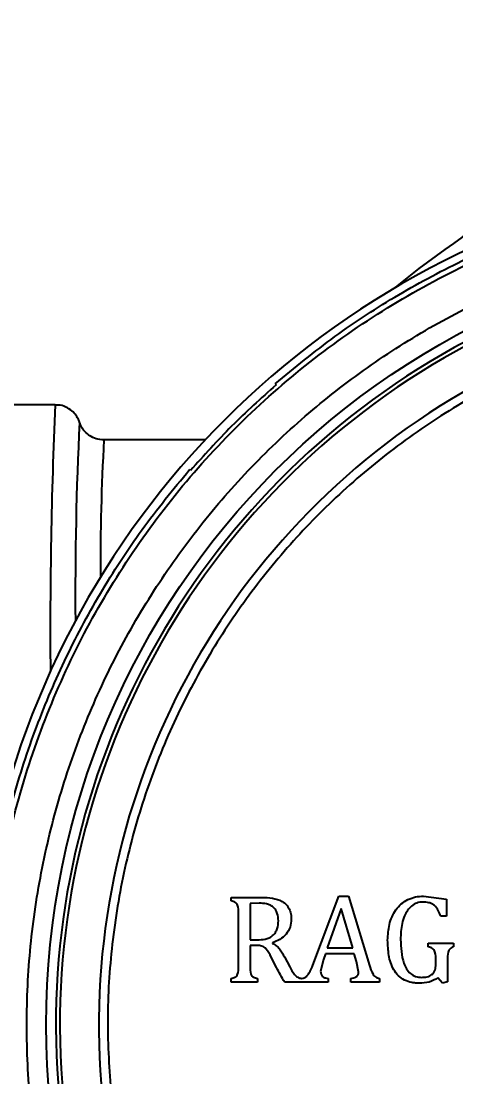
# Model space of a CAD drawing. Header units: millimetres. Extents: x 1465 to 4510, y 540 to 2694.
# Drawn here: x 2237.1 to 2287.8, y 2252.5 to 2375.6 of the extents above; entities that cross this region are included whole.
import ezdxf

# ---------------------------------------------------------------- set-up
doc = ezdxf.new("R2010")
doc.units = ezdxf.units.MM
doc.layers.add('AM_5', color=3, linetype='Continuous', lineweight=25)
doc.styles.add('SLDTEXTSTYLE1', font='txt.shx', dxfattribs={"width": 0.7, "bigfont": 'gbcbig.shx'})
doc.dimstyles.new('SLDDIMSTYLE12$0', dxfattribs={"dimtxt": 12, "dimasz": 10, "dimexe": 0, "dimexo": 0.0625, "dimgap": 0.875, "dimtad": 1, "dimdec": 1, "dimlfac": 1.8, "dimrnd": 1e-09, "dimzin": 12, "dimdsep": 46, "dimtxsty": 'SLDTEXTSTYLE1', "dimcen": 0.09, "dimdle": 8.16, "dimclrd": 3, "dimclre": 3, "dimadec": 0, "dimazin": 3, "dimtfac": 1, "dimtdec": 1, "dimtofl": 0, "dimtmove": 0, "dimatfit": 3, "dimfxl": 0, "dimfrac": 2, "dimtolj": 1, "dimlwd": 5, "dimlwe": 5, "dimarcsym": 0})

# ---------------------------------------------------------------- blocks, each defined once
blk = doc.blocks.new('*D67')
at = {"layer": 'AM_5', "color": 3, "lineweight": 5, "transparency": 16777216}
blk.add_line((2439.76, 2474.23), (2045.36, 2474.23), dxfattribs=at)
at = {"layer": 'AM_5', "color": 3, "linetype": 'Continuous', "lineweight": 5, "transparency": 16777216}
for p, q in [((2045.36, 2464.23), (2045.36, 2150.44)), ((2451.43, 2140.44), (2045.36, 2140.44))]:
    blk.add_line(p, q, dxfattribs=at)
at = {"layer": 'AM_5', "color": 3, "transparency": 16777216}
for points in [[(2043.69, 2464.23), (2047.02, 2464.23), (2045.36, 2474.23)], [(2043.69, 2150.44), (2047.02, 2150.44), (2045.36, 2140.44)]]:
    blk.add_solid(points, dxfattribs=at)
at = {"layer": 'Defpoints', "color": 0, "transparency": 16777216}
for p in [(2439.82, 2474.23), (2045.36, 2140.44), (2451.5, 2140.44)]:
    blk.add_point(p, dxfattribs=at)
at = {"layer": 'AM_5', "color": 0, "transparency": 16777216, "insert": (2030.77, 2307.34), "char_height": 12, "attachment_point": 5, "rotation": 90, "style": 'SLDTEXTSTYLE1'}
blk.add_mtext('\\A1;{\\H2.28571x;335}', dxfattribs=at)

msp = doc.modelspace()

# ---------------------------------------------------------------- linework, layer by layer
at = {"color": 7, "linetype": 'Continuous', "lineweight": 25}
for p, q in [((2266.723, 2333.332), (2266.834, 2333.221)), ((2241.048, 2330.907), (2231.743, 2330.907)), ((2243.913, 2328.827), (2243.895, 2328.853)), ((2243.915, 2328.822), (2243.913, 2328.827)), ((2258.564, 2326.799), (2246.742, 2326.799)), ((2256.839, 2323.225), (2256.728, 2323.337)), ((2261.597, 2273.05), (2261.597, 2273.461)), ((2261.597, 2273.461), (2265.21, 2273.461)), ((2264.873, 2272.775), (2263.816, 2272.747)), ((2263.816, 2272.747), (2263.816, 2268.522)), ((2271.141, 2265.568), (2274.16, 2273.598)), ((2274.16, 2273.598), (2275.305, 2273.598)), ((2275.305, 2273.598), (2277.766, 2265.51)), ((2284.053, 2273.598), (2286.729, 2273.258)), ((2286.729, 2273.258), (2286.729, 2271.266)), ((2262.444, 2265.431), (2262.444, 2271.613)), ((2274.443, 2272.179), (2272.811, 2267.562)), ((2275.802, 2267.562), (2274.443, 2272.179)), ((2286.729, 2271.266), (2286.043, 2271.266)), ((2263.816, 2268.522), (2264.633, 2268.522)), ((2264.607, 2267.836), (2263.816, 2267.836)), ((2263.816, 2267.836), (2263.816, 2265.435)), ((2266.408, 2268.155), (2266.408, 2268.091)), ((2284.613, 2267.699), (2284.613, 2268.11)), ((2284.613, 2268.11), (2287.576, 2268.11)), ((2287.576, 2268.11), (2287.576, 2267.699)), ((2272.603, 2266.876), (2272.361, 2266.198)), ((2275.971, 2266.876), (2272.603, 2266.876)), ((2272.811, 2267.562), (2275.802, 2267.562)), ((2276.224, 2265.975), (2275.971, 2266.876)), ((2266.886, 2265.289), (2266.275, 2266.488)), ((2267.816, 2266.535), (2268.447, 2265.354)), ((2272.361, 2266.198), (2272.046, 2264.841)), ((2276.464, 2264.768), (2276.224, 2265.975)), ((2285.494, 2265.637), (2285.494, 2266.065)), ((2286.866, 2266.117), (2286.866, 2263.598)), ((2261.597, 2263.583), (2261.597, 2263.994)), ((2264.663, 2263.583), (2261.597, 2263.583)), ((2264.663, 2263.994), (2264.663, 2263.583)), ((2272.942, 2263.583), (2267.86, 2263.566)), ((2272.942, 2263.994), (2272.942, 2263.583)), ((2275.575, 2263.583), (2275.575, 2263.994)), ((2278.908, 2263.583), (2275.575, 2263.583)), ((2278.908, 2263.994), (2278.908, 2263.583)), ((2286.285, 2263.446), (2285.74, 2264.059)), ((2286.866, 2263.598), (2286.285, 2263.446))]:
    msp.add_line(p, q, dxfattribs=at)
msp.add_circle((2331.477, 2258.583), 91.48, dxfattribs=at)
for centre, radius, start, end in [((2347.326, 2263.413), 104.994, 107.69614, 129.47441), ((2331.52, 2258.41), 99.998, 100.32817, 169.67428), ((2331.477, 2258.583), 90.341, 353.64897, 186.35103), ((2331.477, 2258.583), 89.875, 353.64897, 186.35103), ((2331.477, 2258.583), 85.319, 353.33017, 186.66983), ((2849.957, 2304.571), 609.478, 177.523389, 180.446978), ((2640.894, 2308.987), 397.495, 177.13528, 180.47351), ((2509.207, 2312.11), 262.875, 176.79691, 180.28903)]:
    msp.add_arc(centre, radius, start, end, dxfattribs=at)
for points in [[(2233.803, 2269.372), (2234.327, 2273.024), (2235.375, 2280.327), (2238.495, 2290.97), (2242.703, 2301.213), (2248.058, 2310.914), (2254.463, 2319.953), (2261.844, 2328.215), (2270.106, 2335.597), (2279.146, 2342.001), (2288.846, 2347.357), (2299.089, 2351.565), (2309.732, 2354.684), (2317.036, 2355.732), (2320.687, 2356.256)], [(2266.723, 2333.332), (2269.019, 2335.219), (2273.612, 2338.994), (2281.113, 2343.839), (2288.984, 2348.039), (2297.213, 2351.486), (2305.707, 2354.239), (2311.535, 2355.415), (2314.449, 2356.002)], [(2331.477, 2164.842), (2328.409, 2164.929), (2322.274, 2165.103), (2313.16, 2166.507), (2304.222, 2168.732), (2295.546, 2171.839), (2287.217, 2175.778), (2279.314, 2180.515), (2271.913, 2186.004), (2265.086, 2192.192), (2258.898, 2199.019), (2253.409, 2206.42), (2248.672, 2214.323), (2244.733, 2222.652), (2241.629, 2231.328), (2239.39, 2240.266), (2238.038, 2249.38), (2237.586, 2258.583), (2238.038, 2267.786), (2239.39, 2276.9), (2241.629, 2285.838), (2244.733, 2294.513), (2248.672, 2302.843), (2253.409, 2310.746), (2258.898, 2318.147), (2265.086, 2324.974), (2271.913, 2331.162), (2279.314, 2336.65), (2287.217, 2341.388), (2295.546, 2345.326), (2304.222, 2348.434), (2313.16, 2350.659), (2322.274, 2352.062), (2328.409, 2352.236), (2331.477, 2352.323)], [(2266.834, 2333.221), (2265.079, 2331.644), (2261.568, 2328.492), (2258.415, 2324.981), (2256.839, 2323.225)], [(2234.057, 2275.611), (2234.645, 2278.525), (2235.821, 2284.352), (2238.573, 2292.847), (2242.021, 2301.076), (2246.221, 2308.947), (2251.066, 2316.447), (2254.84, 2321.04), (2256.728, 2323.337)]]:
    msp.add_open_spline(points, degree=3, dxfattribs=at)
for points, knots in [([(2331.477, 2342.869), (2328.572, 2342.782), (2322.713, 2342.607), (2313.962, 2341.179), (2305.309, 2338.876), (2296.904, 2335.628), (2288.893, 2331.506), (2281.409, 2326.582), (2274.563, 2320.96), (2268.399, 2314.714), (2262.912, 2307.866), (2258.122, 2300.414), (2254.101, 2292.409), (2250.938, 2283.973), (2248.688, 2275.248), (2247.405, 2266.385), (2247.003, 2257.528), (2247.51, 2251.688), (2247.761, 2248.793)], [0, 0, 0, 0, 0.0612816, 0.1235957, 0.1866179, 0.25, 0.3133821, 0.3764043, 0.4387184, 0.5, 0.5612816, 0.6235957, 0.6866179, 0.75, 0.8133821, 0.8764043, 0.9387184, 1, 1, 1, 1]), ([(2243.929, 2328.776), (2243.896, 2328.875), (2243.829, 2329.076), (2243.582, 2329.558), (2243.144, 2330.102), (2242.491, 2330.579), (2241.753, 2330.878), (2241.25, 2330.876), (2241.047, 2330.875)], [0, 0, 0, 0, 0.1517469, 0.3066846, 0.4734915, 0.6611282, 0.8634718, 1, 1, 1, 1]), ([(2246.742, 2326.799), (2246.431, 2326.827), (2245.845, 2326.88), (2245.102, 2327.252), (2244.562, 2327.707), (2244.206, 2328.176), (2244.008, 2328.562), (2243.954, 2328.716), (2243.93, 2328.785)], [0, 0, 0, 0, 0.2215095, 0.4161134, 0.5868041, 0.7404371, 0.8835764, 1, 1, 1, 1]), ([(2262.444, 2271.613), (2262.458, 2271.936), (2262.475, 2272.34), (2262.247, 2272.768), (2261.98, 2272.949), (2261.751, 2273.01), (2261.597, 2273.05)], [0, 0, 0, 0, 0.4996211, 0.6251499, 0.7494732, 1, 1, 1, 1]), ([(2267.109, 2270.734), (2267.092, 2271.026), (2267.066, 2271.465), (2266.815, 2271.995), (2266.528, 2272.328), (2266.155, 2272.562), (2265.601, 2272.749), (2265.164, 2272.765), (2264.873, 2272.775)], [0, 0, 0, 0, 0.2495868, 0.3746258, 0.4995906, 0.6247112, 0.7498825, 1, 1, 1, 1]), ([(2265.21, 2273.461), (2265.613, 2273.448), (2266.42, 2273.42), (2267.41, 2273.124), (2268.062, 2272.633), (2268.411, 2272.124), (2268.557, 2271.636), (2268.612, 2271.235), (2268.616, 2271.033), (2268.618, 2270.932)], [0, 0, 0, 0, 0.2503213, 0.4998014, 0.6247836, 0.7496745, 0.8746984, 0.9373467, 1, 1, 1, 1]), ([(2279.869, 2268.453), (2279.903, 2269.077), (2279.973, 2270.321), (2280.603, 2271.791), (2281.435, 2272.728), (2282.225, 2273.242), (2283.118, 2273.551), (2283.741, 2273.583), (2284.053, 2273.598)], [0, 0, 0, 0, 0.2501594, 0.4995807, 0.624669, 0.7497301, 0.8748096, 1, 1, 1, 1]), ([(2283.965, 2272.912), (2283.848, 2272.907), (2283.613, 2272.896), (2283.155, 2272.779), (2282.636, 2272.482), (2282.163, 2271.949), (2281.797, 2271.255), (2281.541, 2270.428), (2281.398, 2269.495), (2281.385, 2268.867), (2281.378, 2268.554)], [0, 0, 0, 0, 0.0625578, 0.1250968, 0.2497271, 0.3745435, 0.4995432, 0.6653113, 0.8335626, 1, 1, 1, 1]), ([(2286.043, 2271.266), (2285.963, 2271.495), (2285.804, 2271.952), (2285.444, 2272.454), (2285.038, 2272.725), (2284.577, 2272.887), (2284.209, 2272.902), (2283.965, 2272.912)], [0, 0, 0, 0, 0.2503493, 0.4996618, 0.6209721, 0.7499106, 1, 1, 1, 1]), ([(2264.633, 2268.522), (2264.954, 2268.525), (2265.436, 2268.531), (2266.049, 2268.727), (2266.46, 2268.983), (2266.776, 2269.35), (2267.06, 2269.93), (2267.09, 2270.413), (2267.109, 2270.734)], [0, 0, 0, 0, 0.2503, 0.3753367, 0.5003813, 0.6253296, 0.7504389, 1, 1, 1, 1]), ([(2268.618, 2270.932), (2268.594, 2270.612), (2268.545, 2269.974), (2268.045, 2269.127), (2267.294, 2268.515), (2266.704, 2268.276), (2266.408, 2268.155)], [0, 0, 0, 0, 0.24990685, 0.49944842, 0.74945911, 1, 1, 1, 1]), ([(2266.275, 2266.488), (2266.099, 2266.835), (2265.878, 2267.27), (2265.458, 2267.679), (2265.095, 2267.835), (2264.802, 2267.835), (2264.607, 2267.836)], [0, 0, 0, 0, 0.5001583, 0.6250646, 0.7501102, 1, 1, 1, 1]), ([(2266.408, 2268.091), (2266.568, 2268.01), (2266.89, 2267.849), (2267.261, 2267.451), (2267.561, 2267.007), (2267.731, 2266.692), (2267.816, 2266.535)], [0, 0, 0, 0, 0.2497421, 0.4995193, 0.7496968, 1, 1, 1, 1]), ([(2283.567, 2263.446), (2283.419, 2263.449), (2283.124, 2263.455), (2282.539, 2263.542), (2281.83, 2263.771), (2281.097, 2264.292), (2280.382, 2265.245), (2279.932, 2266.686), (2279.89, 2267.863), (2279.869, 2268.453)], [0, 0, 0, 0, 0.06265322, 0.12530292, 0.25030366, 0.37521459, 0.50021885, 0.74968949, 1, 1, 1, 1]), ([(2281.378, 2268.554), (2281.415, 2267.603), (2281.46, 2266.412), (2282.049, 2265.122), (2282.494, 2264.567), (2283.116, 2264.19), (2283.588, 2264.151), (2283.824, 2264.132)], [0, 0, 0, 0, 0.4997947, 0.6251408, 0.7502026, 0.8750194, 1, 1, 1, 1]), ([(2285.494, 2266.065), (2285.502, 2266.418), (2285.512, 2266.858), (2285.296, 2267.338), (2285.035, 2267.579), (2284.782, 2267.651), (2284.613, 2267.699)], [0, 0, 0, 0, 0.500125, 0.6246688, 0.7500352, 1, 1, 1, 1]), ([(2287.576, 2267.699), (2287.538, 2267.686), (2287.463, 2267.66), (2287.319, 2267.594), (2287.151, 2267.485), (2287.005, 2267.291), (2286.855, 2266.837), (2286.861, 2266.437), (2286.866, 2266.117)], [0, 0, 0, 0, 0.06262569, 0.1252285, 0.25009261, 0.37487365, 0.50008783, 1, 1, 1, 1]), ([(2261.597, 2263.994), (2261.751, 2264.034), (2261.981, 2264.094), (2262.251, 2264.273), (2262.478, 2264.703), (2262.459, 2265.107), (2262.444, 2265.431)], [0, 0, 0, 0, 0.2505117, 0.3752446, 0.5001647, 1, 1, 1, 1]), ([(2263.816, 2265.435), (2263.81, 2265.113), (2263.803, 2264.751), (2263.95, 2264.382), (2264.045, 2264.254), (2264.277, 2264.093), (2264.509, 2264.034), (2264.663, 2263.994)], [0, 0, 0, 0, 0.49924852, 0.56209257, 0.62459054, 0.74961398, 1, 1, 1, 1]), ([(2268.447, 2265.354), (2268.607, 2265.052), (2268.848, 2264.6), (2269.352, 2264.101), (2269.693, 2264.029), (2269.863, 2263.993)], [0, 0, 0, 0, 0.5005372, 0.7503463, 1, 1, 1, 1]), ([(2269.863, 2263.993), (2269.949, 2264.014), (2270.121, 2264.057), (2270.422, 2264.253), (2270.814, 2264.744), (2271.01, 2265.238), (2271.141, 2265.568)], [0, 0, 0, 0, 0.125077, 0.2502224, 0.4998872, 1, 1, 1, 1]), ([(2277.766, 2265.51), (2277.861, 2265.185), (2277.98, 2264.776), (2278.257, 2264.353), (2278.5, 2264.114), (2278.744, 2264.043), (2278.908, 2263.994)], [0, 0, 0, 0, 0.5004596, 0.6283614, 0.7507034, 1, 1, 1, 1]), ([(2283.824, 2264.132), (2284.04, 2264.14), (2284.37, 2264.154), (2284.781, 2264.292), (2285.057, 2264.459), (2285.273, 2264.698), (2285.461, 2265.092), (2285.481, 2265.42), (2285.494, 2265.637)], [0, 0, 0, 0, 0.2501826, 0.3813476, 0.5003835, 0.6219047, 0.7503749, 1, 1, 1, 1]), ([(2267.86, 2263.566), (2267.682, 2263.845), (2267.328, 2264.402), (2267.033, 2264.994), (2266.886, 2265.289)], [0, 0, 0, 0, 0.4999015, 1, 1, 1, 1]), ([(2272.046, 2264.841), (2272.053, 2264.725), (2272.063, 2264.549), (2272.169, 2264.339), (2272.332, 2264.172), (2272.601, 2264.052), (2272.828, 2264.014), (2272.942, 2263.994)], [0, 0, 0, 0, 0.2495954, 0.3779288, 0.4998398, 0.7495428, 1, 1, 1, 1]), ([(2275.575, 2263.994), (2275.798, 2264.033), (2276.077, 2264.081), (2276.333, 2264.297), (2276.449, 2264.49), (2276.458, 2264.657), (2276.464, 2264.768)], [0, 0, 0, 0, 0.4994773, 0.6261796, 0.7503153, 1, 1, 1, 1]), ([(2285.74, 2264.059), (2285.403, 2263.87), (2284.727, 2263.493), (2283.954, 2263.462), (2283.567, 2263.446)], [0, 0, 0, 0, 0.4996166, 1, 1, 1, 1])]:
    msp.add_open_spline(points, degree=3, knots=knots, dxfattribs=at)

# ---------------------------------------------------------------- dimensions: what is measured, and where the dimension line sits
at = {"layer": 'AM_5'}
dim = msp.add_linear_dim(base=(2045.358, 2140.443), p1=(2439.82, 2474.228), p2=(2451.496, 2140.443), angle=90, text='{\\H2.28571x;335}', dimstyle='SLDDIMSTYLE12$0', override={"dimlfac": 1}, dxfattribs=at)
dim.commit()
dim.dimension.update_dxf_attribs({"geometry": '*D67', "text_midpoint": (2030.769, 2307.336)})

doc.saveas('drawing.dxf')
